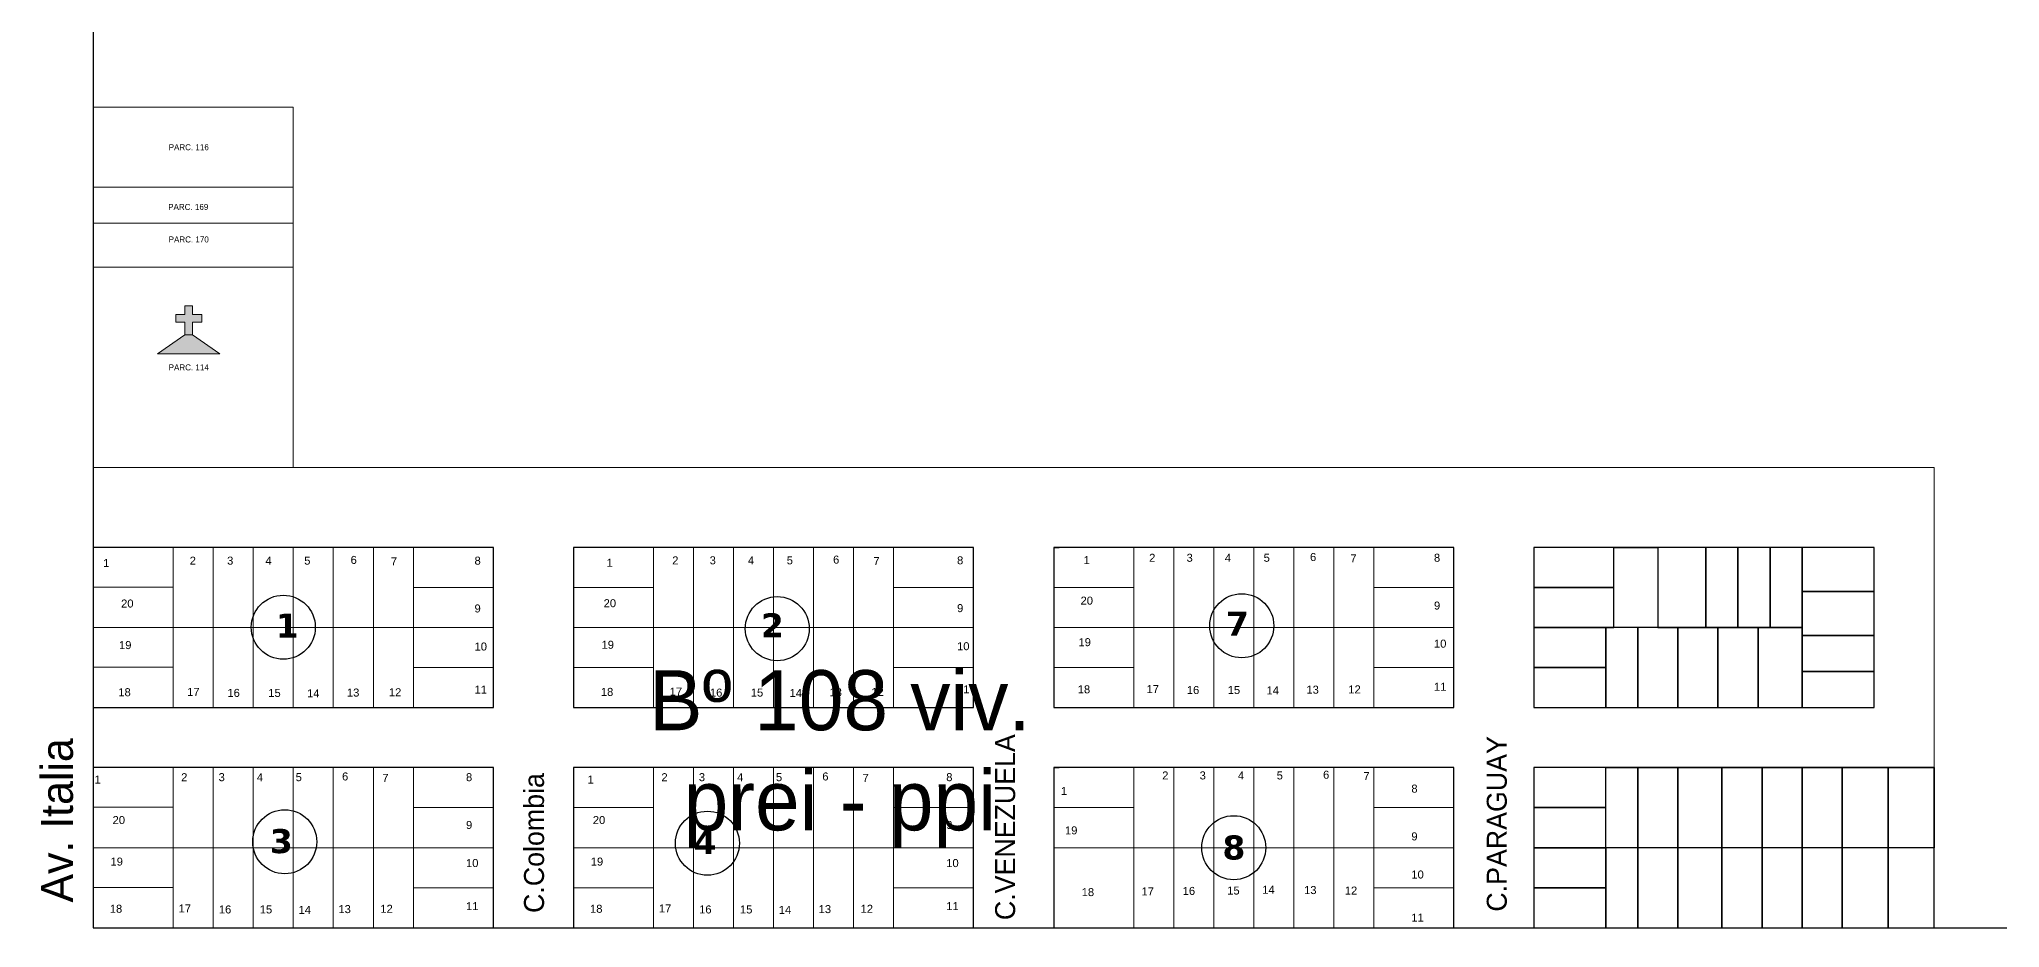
# Model space of a CAD drawing. Header units: millimetres. Extents: x 0 to 6558, y 60 to 10727.
# Drawn here: x 1186.5 to 1676.4, y 8430.1 to 8652 of the extents above; entities that cross this region are included whole.
import ezdxf

# ---------------------------------------------------------------- set-up
doc = ezdxf.new("R2010")
doc.units = ezdxf.units.MM
for name, color, linetype, lineweight in [('0 LAGUNA', 140, 'Continuous', 30), ('0 NOMBRE DE BARRIOS', 251, 'Continuous', 35), ('0 N° DE PARCELA', 255, 'Continuous', 25), ('0 SIG - PARCELAS', 252, 'Continuous', 18), ('EQUIPAMIENTOS', 10, 'Continuous', 18)]:
    doc.layers.add(name, color=color, linetype=linetype, lineweight=lineweight)
for name, color, linetype in [('0 NOMBRE DE CALLES', 255, 'Continuous'), ('0 N° DE MANZANA', 255, 'Continuous'), ('0 SIG - CHACRAS', 253, 'Continuous'), ('0 SIG - MANZANAS', 253, 'Continuous'), ('PLANO SIN APROBAR PREI', 40, 'Continuous')]:
    doc.layers.add(name, color=color, linetype=linetype)
doc.styles.get("Standard").update_dxf_attribs({"font": 'arial.ttf'})
doc.styles.add('STYLE1', font='arial.ttf')

# ---------------------------------------------------------------- blocks, each defined once
blk = doc.blocks.new('IGLESIA')
at = {"linetype": 'Continuous'}
for points in [[(-4.8, 49.2), (-16.3, 49.2), (-16.3, 39.6), (-4.8, 39.6), (-4.8, 24), (4.8, 24), (4.8, 39.6), (16.3, 39.6), (16.3, 49.2), (4.8, 49.2), (4.8, 60), (-4.8, 60)], [(4.8, 24), (-4.8, 24), (-39, 0), (39, 0)]]:
    blk.add_hatch(color=256, dxfattribs=at).paths.add_polyline_path(points)
for p, q in [((-16.3, 49.2), (-16.3, 39.6)), ((-4.8, 49.2), (-16.3, 49.2)), ((-4.8, 60), (-4.8, 49.2)), ((-4.8, 60), (4.8, 60)), ((4.8, 60), (4.8, 49.2)), ((4.8, 49.2), (16.3, 49.2)), ((16.3, 49.2), (16.3, 39.6)), ((-4.8, 39.6), (-16.3, 39.6)), ((-4.8, 39.6), (-4.8, 24)), ((4.8, 39.6), (16.3, 39.6)), ((4.8, 39.6), (4.8, 24)), ((-4.8, 24), (-39, 0)), ((-39, 0), (39, 0)), ((-4.8, 24), (4.8, 24)), ((4.8, 24), (39, 0))]:
    blk.add_line(p, q, dxfattribs=at)

msp = doc.modelspace()

# ---------------------------------------------------------------- linework, layer by layer
at = {"layer": '0 LAGUNA'}
msp.add_spline([(1600.476, 9014.937), (1582.902, 9015.366), (1578.033, 9012.039), (1572.396, 9006.407), (1565.99, 9002.823), (1558.046, 9000.263), (1556.509, 8992.328), (1557.021, 8986.952), (1559.584, 8975.689), (1562.402, 8967.753), (1561.633, 8964.169), (1565.477, 8956.49), (1567.784, 8953.93), (1568.809, 8949.834), (1570.602, 8945.738), (1574.958, 8942.923), (1584.245, 8930.42), (1589.29, 8928.26), (1596.858, 8926.46), (1602.263, 8923.94), (1606.947, 8919.62), (1608.749, 8914.94), (1612.713, 8906.301), (1617.398, 8904.501), (1621.001, 8900.901), (1627.848, 8894.421), (1641.181, 8893.341), (1650.91, 8882.182), (1654.153, 8873.542), (1659.198, 8868.502), (1664.964, 8864.543), (1670.008, 8861.303), (1676.134, 8855.903), (1679.377, 8850.503), (1684.783, 8842.943), (1690.933, 8840.276), (1701.075, 8829.828), (1704.878, 8826.979), (1711.85, 8820.33), (1712.167, 8817.164), (1711.216, 8815.898), (1707.413, 8814.948), (1705.511, 8814.948), (1702.659, 8813.998), (1702.025, 8805.766), (1702.976, 8798.167), (1705.511, 8792.785), (1707.413, 8787.719), (1719.247, 8779.334), (1729.208, 8774.261), (1737.02, 8771.334), (1745.028, 8767.237), (1749.911, 8763.14), (1754.794, 8759.042), (1757.333, 8753.969), (1761.825, 8750.262), (1775.818, 8742.584), (1785.431, 8733.255), (1788.727, 8732.157), (1796.143, 8728.041), (1801.087, 8725.298), (1806.855, 8722.554), (1811.524, 8723.377), (1817.017, 8721.456), (1823.059, 8717.889), (1836.314, 8698.706), (1848.615, 8694.282), (1865.343, 8684.943), (1880.595, 8677.571), (1890.928, 8673.147), (1903.72, 8665.774), (1927.829, 8651.029), (1935.701, 8647.096), (1950.462, 8638.741), (1962.27, 8640.215), (1964.238, 8646.605), (1963.254, 8657.418), (1951.938, 8663.316), (1940.129, 8672.164), (1932.257, 8677.079), (1920.941, 8688.875), (1916.021, 8698.214), (1924.877, 8699.197), (1927.829, 8698.706), (1934.225, 8699.197), (1946.033, 8717.875), (1941.114, 8725.248), (1927.829, 8739.502), (1914.545, 8752.773), (1902.736, 8761.128), (1888.468, 8770.467), (1886.5, 8784.23), (1892.896, 8792.585), (1895.356, 8803.399), (1891.42, 8816.67), (1890.922, 8831.899), (1892.998, 8839.502), (1907.601, 8844.029), (1914.648, 8845.057), (1922.703, 8849.554), (1936.834, 8860.38), (1925.124, 8875.977), (1920.385, 8889.902), (1916.203, 8900.486), (1872.241, 8876.136), (1859.095, 8861.621), (1851.484, 8857.473), (1830.035, 8862.312), (1815.505, 8871.298), (1798.899, 8883.048), (1786.445, 8894.798), (1783.677, 8907.931), (1774.682, 8924.52), (1739.114, 8981.215), (1733.382, 8988.851), (1722.394, 8994.101), (1719.528, 9003.645), (1716.184, 9017.485), (1709.018, 9028.938), (1700.42, 9036.574), (1694.209, 9039.914), (1689.432, 9039.914), (1686.088, 9039.914), (1680.833, 9039.437), (1679.878, 9027.506), (1686.088, 9015.576), (1690.388, 9009.372), (1695.643, 8999.827), (1698.031, 8987.419), (1697.553, 8981.693), (1693.731, 8976.443), (1688.954, 8978.352), (1683.7, 8985.033), (1679.878, 8991.714), (1677.967, 9006.986), (1666.979, 9021.302), (1662.202, 9020.348), (1655.992, 9009.849), (1655.037, 9003.168), (1646.438, 9005.077), (1640.706, 9011.281), (1635.928, 9006.031), (1621.597, 9010.326), (1619.208, 9009.849), (1605.833, 9011.281), (1600.476, 9014.937)], degree=3, dxfattribs=at)
at = {"layer": '0 N° DE MANZANA'}
for centre in [(1247.483, 8505.169), (1370.909, 8504.812), (1486.981, 8505.535), (1247.841, 8451.587), (1353.454, 8451.225), (1484.979, 8450.105)]:
    msp.add_circle(centre, 8, dxfattribs=at)
at = {"layer": '0 SIG - CHACRAS'}
msp.add_lwpolyline([(1199.979, 8430.105), (2179.979, 8430.105), (2179.979, 9400.105), (1199.979, 9400.105)], close=True, dxfattribs=at)
at = {"layer": '0 SIG - MANZANAS'}
for points in [[(1199.979, 8485.105), (1299.979, 8485.105), (1299.979, 8525.105), (1199.979, 8525.105)], [(1319.979, 8485.105), (1419.979, 8485.105), (1419.979, 8525.105), (1319.979, 8525.105)], [(1199.979, 8430.105), (1299.979, 8430.105), (1299.979, 8470.105), (1199.979, 8470.105)], [(1319.979, 8430.105), (1419.979, 8430.105), (1419.979, 8470.105), (1319.979, 8470.105)]]:
    msp.add_lwpolyline(points, close=True, dxfattribs=at)
for points in [[(1439.979, 8525.105), (1439.979, 8485.105), (1539.979, 8485.105), (1539.979, 8525.105), (1439.979, 8525.105), (1441.393, 8525.105)], [(1439.979, 8470.105), (1439.979, 8430.105), (1539.979, 8430.105), (1539.979, 8470.105), (1439.979, 8470.105), (1441.393, 8470.105)]]:
    msp.add_lwpolyline(points, dxfattribs=at)
at = {"layer": '0 SIG - PARCELAS'}
for points in [[(1367.936, 9143.045), (1367.936, 9056.855), (1469.936, 9056.855), (1469.936, 9024.855), (1445.936, 8992.855), (1355.936, 8992.855), (1355.936, 9002.355), (1299.936, 9002.355), (1299.936, 8987.355), (1240.297, 8984.658), (1208.756, 8978.695), (1199.979, 8971.657), (1199.979, 8545.105), (1659.979, 8545.105), (1659.979, 8430.105), (1742.969, 8430.105)], [(1659.979, 8430.105), (1659.979, 8545.105), (1199.979, 8545.105)]]:
    msp.add_lwpolyline(points, dxfattribs=at)
for points in [[(1199.979, 8615.105), (1249.979, 8615.105), (1249.979, 8635.105), (1199.979, 8635.105)], [(1199.979, 8606.105), (1249.979, 8606.105), (1249.979, 8615.105), (1199.979, 8615.105)], [(1199.979, 8595.105), (1249.979, 8595.105), (1249.979, 8606.105), (1199.979, 8606.105)], [(1199.979, 8545.105), (1249.979, 8545.105), (1249.979, 8595.105), (1199.979, 8595.105)], [(1199.979, 8515.205), (1219.979, 8515.205), (1219.979, 8525.105), (1199.979, 8525.105)], [(1219.979, 8505.105), (1229.979, 8505.105), (1229.979, 8525.105), (1219.979, 8525.105)], [(1229.979, 8505.105), (1239.979, 8505.105), (1239.979, 8525.105), (1229.979, 8525.105)], [(1239.979, 8505.105), (1249.979, 8505.105), (1249.979, 8525.105), (1239.979, 8525.105)], [(1249.979, 8505.105), (1259.979, 8505.105), (1259.979, 8525.105), (1249.979, 8525.105)], [(1259.979, 8505.105), (1269.979, 8505.105), (1269.979, 8525.105), (1259.979, 8525.105)], [(1269.979, 8505.105), (1279.979, 8505.105), (1279.979, 8525.105), (1269.979, 8525.105)], [(1279.979, 8515.105), (1299.979, 8515.105), (1299.979, 8525.105), (1279.979, 8525.105)], [(1319.979, 8515.105), (1339.979, 8515.105), (1339.979, 8525.105), (1319.979, 8525.105)], [(1339.979, 8505.105), (1349.979, 8505.105), (1349.979, 8525.105), (1339.979, 8525.105)], [(1349.979, 8505.105), (1359.979, 8505.105), (1359.979, 8525.105), (1349.979, 8525.105)], [(1359.979, 8505.105), (1369.979, 8505.105), (1369.979, 8525.105), (1359.979, 8525.105)], [(1369.979, 8505.105), (1379.979, 8505.105), (1379.979, 8525.105), (1369.979, 8525.105)], [(1379.979, 8505.105), (1389.979, 8505.105), (1389.979, 8525.105), (1379.979, 8525.105)], [(1389.979, 8505.105), (1399.979, 8505.105), (1399.979, 8525.105), (1389.979, 8525.105)], [(1399.979, 8515.105), (1419.979, 8515.105), (1419.979, 8525.105), (1399.979, 8525.105)], [(1439.979, 8515.105), (1459.979, 8515.105), (1459.979, 8525.105), (1439.979, 8525.105)], [(1459.979, 8505.105), (1469.979, 8505.105), (1469.979, 8525.105), (1459.979, 8525.105)], [(1469.979, 8505.105), (1479.979, 8505.105), (1479.979, 8525.105), (1469.979, 8525.105)], [(1479.979, 8505.105), (1489.979, 8505.105), (1489.979, 8525.105), (1479.979, 8525.105)], [(1489.979, 8505.105), (1499.979, 8505.105), (1499.979, 8525.105), (1489.979, 8525.105)], [(1499.979, 8505.105), (1509.979, 8505.105), (1509.979, 8525.105), (1499.979, 8525.105)], [(1509.979, 8505.105), (1519.979, 8505.105), (1519.979, 8525.105), (1509.979, 8525.105)], [(1519.979, 8515.105), (1539.979, 8515.105), (1539.979, 8525.105), (1519.979, 8525.105)], [(1199.979, 8505.105), (1219.979, 8505.105), (1219.979, 8515.205), (1199.979, 8515.205)], [(1279.979, 8505.105), (1299.979, 8505.105), (1299.979, 8515.105), (1279.979, 8515.105)], [(1319.979, 8505.105), (1339.979, 8505.105), (1339.979, 8515.105), (1319.979, 8515.105)], [(1399.979, 8505.105), (1419.979, 8505.105), (1419.979, 8515.105), (1399.979, 8515.105)], [(1439.979, 8505.105), (1459.979, 8505.105), (1459.979, 8515.105), (1439.979, 8515.105)], [(1519.979, 8505.105), (1539.979, 8505.105), (1539.979, 8515.105), (1519.979, 8515.105)], [(1199.979, 8495.205), (1219.979, 8495.205), (1219.979, 8505.105), (1199.979, 8505.105)], [(1219.979, 8485.105), (1229.979, 8485.105), (1229.979, 8505.105), (1219.979, 8505.105)], [(1229.979, 8485.105), (1239.979, 8485.105), (1239.979, 8505.105), (1229.979, 8505.105)], [(1239.979, 8485.105), (1249.979, 8485.105), (1249.979, 8505.105), (1239.979, 8505.105)], [(1249.979, 8485.105), (1259.979, 8485.105), (1259.979, 8505.105), (1249.979, 8505.105)], [(1259.979, 8485.105), (1269.979, 8485.105), (1269.979, 8505.105), (1259.979, 8505.105)], [(1269.979, 8485.105), (1279.979, 8485.105), (1279.979, 8505.105), (1269.979, 8505.105)], [(1279.979, 8495.105), (1299.979, 8495.105), (1299.979, 8505.105), (1279.979, 8505.105)], [(1319.979, 8495.105), (1339.979, 8495.105), (1339.979, 8505.105), (1319.979, 8505.105)], [(1339.979, 8485.105), (1349.979, 8485.105), (1349.979, 8505.105), (1339.979, 8505.105)], [(1349.979, 8485.105), (1359.979, 8485.105), (1359.979, 8505.105), (1349.979, 8505.105)], [(1359.979, 8485.105), (1369.979, 8485.105), (1369.979, 8505.105), (1359.979, 8505.105)], [(1369.979, 8485.105), (1379.979, 8485.105), (1379.979, 8505.105), (1369.979, 8505.105)], [(1379.979, 8485.105), (1389.979, 8485.105), (1389.979, 8505.105), (1379.979, 8505.105)], [(1389.979, 8485.105), (1399.979, 8485.105), (1399.979, 8505.105), (1389.979, 8505.105)], [(1399.979, 8495.105), (1419.979, 8495.105), (1419.979, 8505.105), (1399.979, 8505.105)], [(1439.979, 8495.105), (1459.979, 8495.105), (1459.979, 8505.105), (1439.979, 8505.105)], [(1459.979, 8485.105), (1469.979, 8485.105), (1469.979, 8505.105), (1459.979, 8505.105)], [(1469.979, 8485.105), (1479.979, 8485.105), (1479.979, 8505.105), (1469.979, 8505.105)], [(1479.979, 8485.105), (1489.979, 8485.105), (1489.979, 8505.105), (1479.979, 8505.105)], [(1489.979, 8485.105), (1499.979, 8485.105), (1499.979, 8505.105), (1489.979, 8505.105)], [(1499.979, 8485.105), (1509.979, 8485.105), (1509.979, 8505.105), (1499.979, 8505.105)], [(1509.979, 8485.105), (1519.979, 8485.105), (1519.979, 8505.105), (1509.979, 8505.105)], [(1519.979, 8495.105), (1539.979, 8495.105), (1539.979, 8505.105), (1519.979, 8505.105)], [(1199.979, 8485.105), (1219.979, 8485.105), (1219.979, 8495.205), (1199.979, 8495.205)], [(1279.979, 8485.105), (1299.979, 8485.105), (1299.979, 8495.105), (1279.979, 8495.105)], [(1319.979, 8485.105), (1339.979, 8485.105), (1339.979, 8495.105), (1319.979, 8495.105)], [(1399.979, 8485.105), (1419.979, 8485.105), (1419.979, 8495.105), (1399.979, 8495.105)], [(1439.979, 8485.105), (1459.979, 8485.105), (1459.979, 8495.105), (1439.979, 8495.105)], [(1519.979, 8485.105), (1539.979, 8485.105), (1539.979, 8495.105), (1519.979, 8495.105)], [(1199.979, 8460.205), (1219.979, 8460.205), (1219.979, 8470.105), (1199.979, 8470.105)], [(1219.979, 8450.105), (1229.979, 8450.105), (1229.979, 8470.105), (1219.979, 8470.105)], [(1229.979, 8450.105), (1239.979, 8450.105), (1239.979, 8470.105), (1229.979, 8470.105)], [(1239.979, 8450.105), (1249.979, 8450.105), (1249.979, 8470.105), (1239.979, 8470.105)], [(1249.979, 8450.105), (1259.979, 8450.105), (1259.979, 8470.105), (1249.979, 8470.105)], [(1259.979, 8450.105), (1269.979, 8450.105), (1269.979, 8470.105), (1259.979, 8470.105)], [(1269.979, 8450.105), (1279.979, 8450.105), (1279.979, 8470.105), (1269.979, 8470.105)], [(1279.979, 8460.105), (1299.979, 8460.105), (1299.979, 8470.105), (1279.979, 8470.105)], [(1319.979, 8460.105), (1339.979, 8460.105), (1339.979, 8470.105), (1319.979, 8470.105)], [(1339.979, 8450.105), (1349.979, 8450.105), (1349.979, 8470.105), (1339.979, 8470.105)], [(1349.979, 8450.105), (1359.979, 8450.105), (1359.979, 8470.105), (1349.979, 8470.105)], [(1359.979, 8450.105), (1369.979, 8450.105), (1369.979, 8470.105), (1359.979, 8470.105)], [(1369.979, 8450.105), (1379.979, 8450.105), (1379.979, 8470.105), (1369.979, 8470.105)], [(1379.979, 8450.105), (1389.979, 8450.105), (1389.979, 8470.105), (1379.979, 8470.105)], [(1389.979, 8450.105), (1399.979, 8450.105), (1399.979, 8470.105), (1389.979, 8470.105)], [(1399.979, 8460.105), (1419.979, 8460.105), (1419.979, 8470.105), (1399.979, 8470.105)], [(1439.979, 8460.105), (1459.979, 8460.105), (1459.979, 8470.105), (1439.979, 8470.105)], [(1459.979, 8450.105), (1469.979, 8450.105), (1469.979, 8470.105), (1459.979, 8470.105)], [(1469.979, 8450.105), (1479.979, 8450.105), (1479.979, 8470.105), (1469.979, 8470.105)], [(1479.979, 8450.105), (1489.979, 8450.105), (1489.979, 8470.105), (1479.979, 8470.105)], [(1489.979, 8450.105), (1499.979, 8450.105), (1499.979, 8470.105), (1489.979, 8470.105)], [(1499.979, 8450.105), (1509.979, 8450.105), (1509.979, 8470.105), (1499.979, 8470.105)], [(1509.979, 8450.105), (1519.979, 8450.105), (1519.979, 8470.105), (1509.979, 8470.105)], [(1519.979, 8460.105), (1539.979, 8460.105), (1539.979, 8470.105), (1519.979, 8470.105)], [(1199.979, 8450.105), (1219.979, 8450.105), (1219.979, 8460.205), (1199.979, 8460.205)], [(1279.979, 8450.105), (1299.979, 8450.105), (1299.979, 8460.105), (1279.979, 8460.105)], [(1319.979, 8450.105), (1339.979, 8450.105), (1339.979, 8460.105), (1319.979, 8460.105)], [(1399.979, 8450.105), (1419.979, 8450.105), (1419.979, 8460.105), (1399.979, 8460.105)], [(1439.979, 8450.105), (1459.979, 8450.105), (1459.979, 8460.105), (1439.979, 8460.105)], [(1519.979, 8450.105), (1539.979, 8450.105), (1539.979, 8460.105), (1519.979, 8460.105)], [(1199.979, 8440.205), (1219.979, 8440.205), (1219.979, 8450.105), (1199.979, 8450.105)], [(1219.979, 8430.105), (1229.979, 8430.105), (1229.979, 8450.105), (1219.979, 8450.105)], [(1229.979, 8430.105), (1239.979, 8430.105), (1239.979, 8450.105), (1229.979, 8450.105)], [(1239.979, 8430.105), (1249.979, 8430.105), (1249.979, 8450.105), (1239.979, 8450.105)], [(1249.979, 8430.105), (1259.979, 8430.105), (1259.979, 8450.105), (1249.979, 8450.105)], [(1259.979, 8430.105), (1269.979, 8430.105), (1269.979, 8450.105), (1259.979, 8450.105)], [(1269.979, 8430.105), (1279.979, 8430.105), (1279.979, 8450.105), (1269.979, 8450.105)], [(1279.979, 8440.105), (1299.979, 8440.105), (1299.979, 8450.105), (1279.979, 8450.105)], [(1319.979, 8440.105), (1339.979, 8440.105), (1339.979, 8450.105), (1319.979, 8450.105)], [(1339.979, 8430.105), (1349.979, 8430.105), (1349.979, 8450.105), (1339.979, 8450.105)], [(1349.979, 8430.105), (1359.979, 8430.105), (1359.979, 8450.105), (1349.979, 8450.105)], [(1359.979, 8430.105), (1369.979, 8430.105), (1369.979, 8450.105), (1359.979, 8450.105)], [(1369.979, 8430.105), (1379.979, 8430.105), (1379.979, 8450.105), (1369.979, 8450.105)], [(1379.979, 8430.105), (1389.979, 8430.105), (1389.979, 8450.105), (1379.979, 8450.105)], [(1389.979, 8430.105), (1399.979, 8430.105), (1399.979, 8450.105), (1389.979, 8450.105)], [(1399.979, 8440.105), (1419.979, 8440.105), (1419.979, 8450.105), (1399.979, 8450.105)], [(1439.979, 8430.105), (1459.979, 8430.105), (1459.979, 8450.105), (1439.979, 8450.105)], [(1459.979, 8430.105), (1469.979, 8430.105), (1469.979, 8450.105), (1459.979, 8450.105)], [(1469.979, 8430.105), (1479.979, 8430.105), (1479.979, 8450.105), (1469.979, 8450.105)], [(1479.979, 8430.105), (1489.979, 8430.105), (1489.979, 8450.105), (1479.979, 8450.105)], [(1489.979, 8430.105), (1499.979, 8430.105), (1499.979, 8450.105), (1489.979, 8450.105)], [(1499.979, 8430.105), (1509.979, 8430.105), (1509.979, 8450.105), (1499.979, 8450.105)], [(1509.979, 8430.105), (1519.979, 8430.105), (1519.979, 8450.105), (1509.979, 8450.105)], [(1519.979, 8440.105), (1539.979, 8440.105), (1539.979, 8450.105), (1519.979, 8450.105)], [(1199.979, 8430.105), (1219.979, 8430.105), (1219.979, 8440.205), (1199.979, 8440.205)], [(1279.979, 8430.105), (1299.979, 8430.105), (1299.979, 8440.105), (1279.979, 8440.105)], [(1319.979, 8430.105), (1339.979, 8430.105), (1339.979, 8440.105), (1319.979, 8440.105)], [(1399.979, 8430.105), (1419.979, 8430.105), (1419.979, 8440.105), (1399.979, 8440.105)], [(1519.979, 8430.105), (1539.979, 8430.105), (1539.979, 8440.105), (1519.979, 8440.105)]]:
    msp.add_lwpolyline(points, close=True, dxfattribs=at)
at = {"layer": 'PLANO SIN APROBAR PREI'}
for points in [[(1559.979, 8515.105), (1579.979, 8515.105), (1579.979, 8525.105), (1559.979, 8525.105)], [(1559.979, 8485.105), (1644.979, 8485.105), (1644.979, 8525.105), (1559.979, 8525.105)], [(1590.979, 8505.105), (1579.979, 8505.105), (1579.979, 8525.105), (1590.979, 8525.105)], [(1590.979, 8505.105), (1602.979, 8505.105), (1602.979, 8525.105), (1590.979, 8525.105)], [(1602.979, 8505.105), (1610.979, 8505.105), (1610.979, 8525.105), (1602.979, 8525.105)], [(1610.979, 8505.105), (1618.979, 8505.105), (1618.979, 8525.105), (1610.979, 8525.105)], [(1618.979, 8505.105), (1626.979, 8505.105), (1626.979, 8525.105), (1618.979, 8525.105)], [(1626.979, 8514.105), (1644.979, 8514.105), (1644.979, 8525.105), (1626.979, 8525.105)], [(1559.979, 8505.105), (1579.979, 8505.105), (1579.979, 8515.105), (1559.979, 8515.105)], [(1626.979, 8503.105), (1644.979, 8503.105), (1644.979, 8514.105), (1626.979, 8514.105)], [(1559.979, 8495.105), (1577.979, 8495.105), (1577.979, 8505.105), (1559.979, 8505.105)], [(1577.979, 8485.105), (1585.979, 8485.105), (1585.979, 8505.105), (1577.979, 8505.105)], [(1585.979, 8485.105), (1595.979, 8485.105), (1595.979, 8505.105), (1585.979, 8505.105)], [(1595.979, 8485.105), (1605.979, 8485.105), (1605.979, 8505.105), (1595.979, 8505.105)], [(1605.979, 8485.105), (1615.979, 8485.105), (1615.979, 8505.105), (1605.979, 8505.105)], [(1615.979, 8485.105), (1626.979, 8485.105), (1626.979, 8505.105), (1615.979, 8505.105)], [(1626.979, 8494.105), (1644.979, 8494.105), (1644.979, 8503.105), (1626.979, 8503.105)], [(1559.979, 8485.105), (1577.979, 8485.105), (1577.979, 8495.105), (1559.979, 8495.105)], [(1626.979, 8485.105), (1644.979, 8485.105), (1644.979, 8494.105), (1626.979, 8494.105)], [(1559.979, 8460.105), (1577.979, 8460.105), (1577.979, 8470.105), (1559.979, 8470.105)], [(1559.979, 8430.105), (1659.979, 8430.105), (1659.979, 8470.105), (1559.979, 8470.105)], [(1577.979, 8470.105), (1585.979, 8470.105), (1585.979, 8450.105), (1577.979, 8450.105)], [(1585.979, 8470.105), (1595.979, 8470.105), (1595.979, 8450.105), (1585.979, 8450.105)], [(1595.979, 8470.105), (1606.979, 8470.105), (1606.979, 8450.105), (1595.979, 8450.105)], [(1606.979, 8470.105), (1616.979, 8470.105), (1616.979, 8450.105), (1606.979, 8450.105)], [(1616.979, 8470.105), (1626.979, 8470.105), (1626.979, 8450.105), (1616.979, 8450.105)], [(1626.979, 8470.105), (1636.979, 8470.105), (1636.979, 8450.105), (1626.979, 8450.105)], [(1636.979, 8470.105), (1648.479, 8470.105), (1648.479, 8450.105), (1636.979, 8450.105)], [(1648.479, 8470.105), (1659.979, 8470.105), (1659.979, 8450.105), (1648.479, 8450.105)], [(1559.979, 8450.105), (1577.979, 8450.105), (1577.979, 8460.105), (1559.979, 8460.105)], [(1559.979, 8440.105), (1577.979, 8440.105), (1577.979, 8450.105), (1559.979, 8450.105)], [(1577.979, 8430.105), (1585.979, 8430.105), (1585.979, 8450.105), (1577.979, 8450.105)], [(1585.979, 8430.105), (1595.979, 8430.105), (1595.979, 8450.105), (1585.979, 8450.105)], [(1595.979, 8430.105), (1606.979, 8430.105), (1606.979, 8450.105), (1595.979, 8450.105)], [(1606.979, 8430.105), (1616.979, 8430.105), (1616.979, 8450.105), (1606.979, 8450.105)], [(1616.979, 8430.105), (1626.979, 8430.105), (1626.979, 8450.105), (1616.979, 8450.105)], [(1626.979, 8430.105), (1636.979, 8430.105), (1636.979, 8450.105), (1626.979, 8450.105)], [(1636.979, 8430.105), (1648.479, 8430.105), (1648.479, 8450.105), (1636.979, 8450.105)], [(1648.479, 8430.105), (1659.979, 8430.105), (1659.979, 8450.105), (1648.479, 8450.105)], [(1559.979, 8430.105), (1577.979, 8430.105), (1577.979, 8440.105), (1559.979, 8440.105)]]:
    msp.add_lwpolyline(points, close=True, dxfattribs=at)

# ---------------------------------------------------------------- block references
at = {"layer": 'EQUIPAMIENTOS', "linetype": 'Continuous', "xscale": 0.2000000000007276, "yscale": 0.2000000000007276, "zscale": 0.2000000000007276}
msp.add_blockref('IGLESIA', (1223.851, 8573.438), dxfattribs=at)

# ---------------------------------------------------------------- texts
at = {"layer": '0 NOMBRE DE BARRIOS', "linetype": 'Continuous', "lineweight": 25, "insert": (1386.544, 8472.176), "char_height": 15, "width": 338.88889, "attachment_point": 5}
msp.add_mtext('{\\fBankGothic Lt BT|b0|i0|c0|p34;Bº 108 viv.\\Pprei - ppi}', dxfattribs=at)
at = {"layer": '0 NOMBRE DE CALLES', "linetype": 'Continuous', "attachment_point": 4, "rotation": 90}
for s, insert, char_height, width in [('\\pt16;{\\fBankGothic Lt BT|b0|i0|c0|p34;Av. Italia}', (1190.969, 8436.418), 8, 783.33333), ('\\pt10;{\\fBankGothic Lt BT|b0|i0|c0|p34;C.VENEZUELA}', (1427.89, 8432.016), 5, 783.33333), ('\\pt10;{\\fBankGothic Lt BT|b0|i0|c0|p34;C.PARAGUAY}', (1550.738, 8434.131), 5, 783.33333), ('\\pt10;{\\fBankGothic Lt BT|b0|i0|c0|p34;C.Colombia}', (1310.161, 8433.804), 5, 626.66667)]:
    msp.add_mtext(s, dxfattribs=dict(at, insert=insert, char_height=char_height, width=width))
at = {"layer": '0 N° DE MANZANA', "linetype": 'Continuous', "char_height": 6, "attachment_point": 4}
for s, insert in [('{\\fVerdana|b1|i0|c0|p34;1}', (1245.605, 8505.598)), ('{\\fVerdana|b1|i0|c0|p34;2}', (1366.829, 8505.659)), ('{\\fVerdana|b1|i0|c0|p34;7}', (1483.016, 8506.086)), ('{\\fVerdana|b1|i0|c0|p34;3}', (1244.126, 8451.699)), ('{\\fVerdana|b1|i0|c0|p34;4}', (1349.979, 8451.5)), ('{\\fVerdana|b1|i0|c0|p34;8}', (1482.149, 8450.105))]:
    msp.add_mtext(s, dxfattribs=dict(at, insert=insert))
at = {"layer": '0 N° DE PARCELA', "style": 'STYLE1'}
for s, insert, char_height, attachment_point in [('\\pt5;{\\fBankGothic Lt BT|b0|i0|c0|p34;PARC. 116}', (1223.851, 8625.061), 1.5, 5), ('\\pt5;{\\fBankGothic Lt BT|b0|i0|c0|p34;PARC. 169}', (1223.729, 8610.146), 1.5, 5), ('\\pt5;{\\fBankGothic Lt BT|b0|i0|c0|p34;PARC. 170}', (1223.851, 8602.02), 1.5, 5), ('\\pt5;{\\fBankGothic Lt BT|b0|i0|c0|p34;PARC. 114}', (1223.851, 8570.061), 1.5, 5), ('1', (1202.446, 8521.211), 2, 4), ('2', (1224.088, 8521.793), 2, 4), ('3', (1233.441, 8521.793), 2, 4), ('4', (1243.009, 8521.793), 2, 4), ('5', (1252.705, 8521.793), 2, 4), ('6', (1264.291, 8521.969), 2, 4), ('7', (1274.36, 8521.632), 2, 4), ('8', (1295.264, 8521.793), 2, 4), ('1', (1328.269, 8521.29), 2, 4), ('2', (1344.662, 8521.872), 2, 4), ('3', (1354.016, 8521.872), 2, 4), ('4', (1363.584, 8521.872), 2, 4), ('5', (1373.28, 8521.872), 2, 4), ('6', (1384.865, 8522.048), 2, 4), ('7', (1394.935, 8521.711), 2, 4), ('8', (1415.838, 8521.872), 2, 4), ('1', (1447.436, 8521.932), 2, 4), ('2', (1463.83, 8522.514), 2, 4), ('3', (1473.183, 8522.514), 2, 4), ('4', (1482.751, 8522.514), 2, 4), ('5', (1492.447, 8522.514), 2, 4), ('6', (1504.033, 8522.691), 2, 4), ('7', (1514.102, 8522.354), 2, 4), ('8', (1535.006, 8522.514), 2, 4), ('20', (1206.952, 8511.081), 2, 4), ('9', (1295.264, 8509.854), 2, 4), ('20', (1327.526, 8511.16), 2, 4), ('9', (1415.838, 8509.933), 2, 4), ('20', (1446.694, 8511.803), 2, 4), ('9', (1535.006, 8510.575), 2, 4), ('19', (1206.428, 8500.706), 2, 4), ('10', (1295.264, 8500.338), 2, 4), ('19', (1327.003, 8500.785), 2, 4), ('10', (1415.838, 8500.417), 2, 4), ('19', (1446.17, 8501.427), 2, 4), ('10', (1535.006, 8501.059), 2, 4), ('11', (1295.264, 8489.592), 2, 4), ('11', (1415.838, 8489.671), 2, 4), ('18', (1445.995, 8489.646), 2, 4), ('17', (1463.194, 8489.733), 2, 4), ('16', (1473.252, 8489.475), 2, 4), ('15', (1483.467, 8489.475), 2, 4), ('14', (1493.157, 8489.388), 2, 4), ('13', (1503.124, 8489.562), 2, 4), ('12', (1513.6, 8489.649), 2, 4), ('11', (1535.006, 8490.313), 2, 4), ('18', (1206.253, 8488.925), 2, 4), ('17', (1223.452, 8489.012), 2, 4), ('16', (1233.51, 8488.754), 2, 4), ('15', (1243.725, 8488.754), 2, 4), ('14', (1253.415, 8488.667), 2, 4), ('13', (1263.382, 8488.841), 2, 4), ('12', (1273.858, 8488.928), 2, 4), ('18', (1326.828, 8489.004), 2, 4), ('17', (1344.027, 8489.091), 2, 4), ('16', (1354.085, 8488.833), 2, 4), ('15', (1364.299, 8488.833), 2, 4), ('14', (1373.99, 8488.746), 2, 4), ('13', (1383.957, 8488.92), 2, 4), ('12', (1394.433, 8489.007), 2, 4), ('1', (1200.314, 8467.127), 2, 4), ('2', (1221.956, 8467.709), 2, 4), ('3', (1231.31, 8467.709), 2, 4), ('4', (1240.877, 8467.709), 2, 4), ('5', (1250.574, 8467.709), 2, 4), ('6', (1262.159, 8467.886), 2, 4), ('7', (1272.229, 8467.549), 2, 4), ('8', (1293.132, 8467.709), 2, 4), ('1', (1323.503, 8467.127), 2, 4), ('2', (1341.956, 8467.709), 2, 4), ('3', (1351.31, 8467.709), 2, 4), ('4', (1360.877, 8467.709), 2, 4), ('5', (1370.574, 8467.709), 2, 4), ('6', (1382.159, 8467.886), 2, 4), ('7', (1392.229, 8467.549), 2, 4), ('8', (1413.132, 8467.709), 2, 4), ('2', (1467.096, 8468.145), 2, 4), ('3', (1476.449, 8468.145), 2, 4), ('4', (1486.017, 8468.145), 2, 4), ('5', (1495.713, 8468.145), 2, 4), ('6', (1507.299, 8468.321), 2, 4), ('7', (1517.368, 8467.984), 2, 4), ('8', (1529.356, 8464.852), 2, 4), ('1', (1441.786, 8464.27), 2, 4), ('20', (1204.82, 8456.998), 2, 4), ('9', (1293.132, 8455.77), 2, 4), ('20', (1324.82, 8456.998), 2, 4), ('9', (1413.132, 8455.77), 2, 4), ('19', (1442.811, 8454.419), 2, 4), ('9', (1529.356, 8452.913), 2, 4), ('19', (1204.297, 8446.622), 2, 4), ('10', (1293.132, 8446.254), 2, 4), ('19', (1324.297, 8446.622), 2, 4), ('10', (1413.132, 8446.254), 2, 4), ('10', (1529.356, 8443.397), 2, 4), ('11', (1293.132, 8435.508), 2, 4), ('11', (1413.132, 8435.508), 2, 4), ('18', (1446.982, 8438.998), 2, 4), ('17', (1461.914, 8439.173), 2, 4), ('16', (1472.215, 8439.295), 2, 4), ('15', (1483.348, 8439.399), 2, 4), ('14', (1492.081, 8439.606), 2, 4), ('13', (1502.554, 8439.51), 2, 4), ('12', (1512.725, 8439.394), 2, 4), ('18', (1204.122, 8434.841), 2, 4), ('17', (1221.32, 8434.928), 2, 4), ('16', (1231.379, 8434.67), 2, 4), ('15', (1241.593, 8434.67), 2, 4), ('14', (1251.284, 8434.583), 2, 4), ('13', (1261.251, 8434.757), 2, 4), ('12', (1271.727, 8434.844), 2, 4), ('18', (1324.122, 8434.841), 2, 4), ('17', (1341.32, 8434.928), 2, 4), ('16', (1351.379, 8434.67), 2, 4), ('15', (1361.593, 8434.67), 2, 4), ('14', (1371.284, 8434.583), 2, 4), ('13', (1381.251, 8434.757), 2, 4), ('12', (1391.727, 8434.844), 2, 4), ('11', (1529.356, 8432.65), 2, 4)]:
    msp.add_mtext(s, dxfattribs=dict(at, insert=insert, char_height=char_height, attachment_point=attachment_point))

doc.saveas('drawing.dxf')
